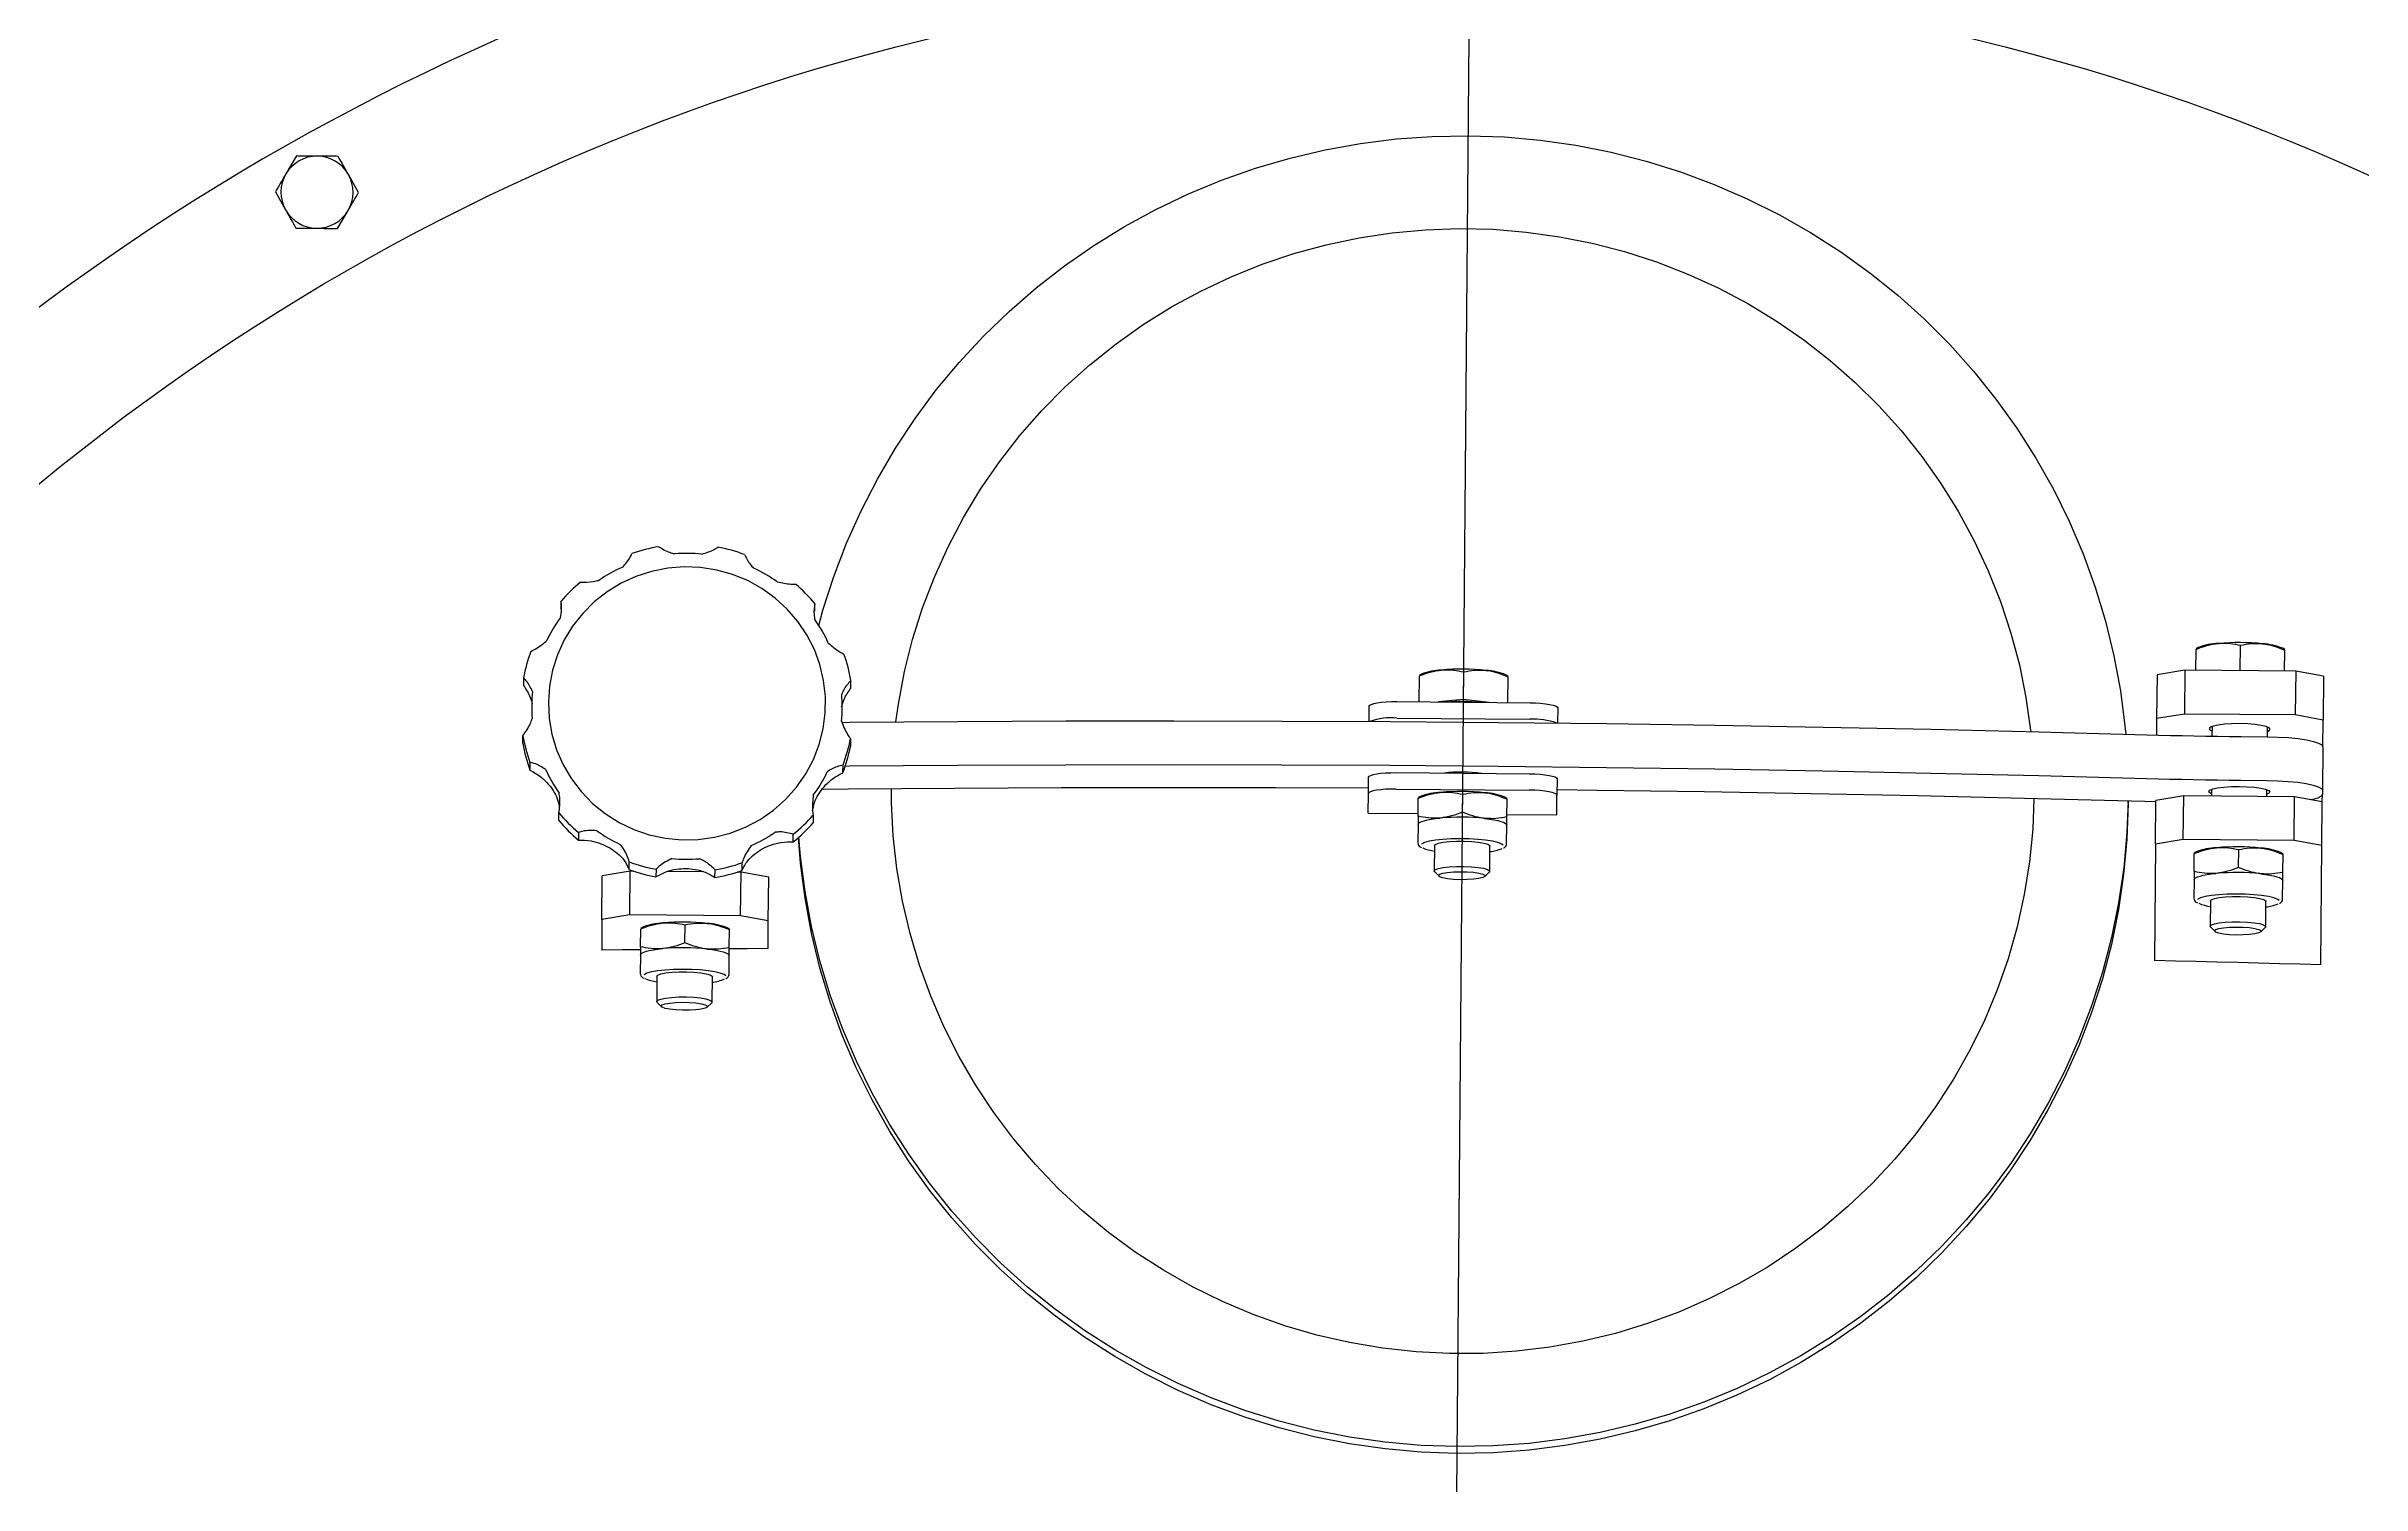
# Model space of a CAD drawing. Header units: inches. Extents: x -955375 to 106222, y -96450 to 64845.
# Drawn here: x 24384.8 to 24810.9, y 43522.4 to 43787.1 of the extents above; entities that cross this region are included whole.
import ezdxf

# ---------------------------------------------------------------- set-up
doc = ezdxf.new("R2010")
doc.units = ezdxf.units.IN
doc.header["$MEASUREMENT"] = 0
doc.linetypes.add('CONTINUA', pattern=[0])
doc.layers.add('ACHUTECH', color=24, linetype='Continuous', lineweight=18)
for name, color, linetype in [('DIBUJO', 2, 'Continuous'), ('GEOMETRIE', 7, 'Continuous'), ('MITTELKREUZE', 4, 'Continuous')]:
    doc.layers.add(name, color=color, linetype=linetype)
doc.styles.get("Standard").update_dxf_attribs({"font": 'isocp2.shx'})
doc.dimstyles.new('SUPERPEQUEÑA', dxfattribs={"dimtxt": 0.1, "dimasz": 0.05, "dimexe": 0.1, "dimexo": 0.15, "dimgap": 0.05, "dimtad": 1, "dimzin": 0, "dimdsep": 46, "dimtxsty": 'Standard', "dimblk1": 'CRUZZ', "dimblk2": 'CRUZZ', "dimsah": 1, "dimcen": 0.03, "dimse1": 1, "dimse2": 1, "dimclrd": 109, "dimclre": 4, "dimclrt": 173, "dimadec": 0, "dimazin": 0, "dimtfac": 1, "dimtix": 1, "dimtmove": 1, "dimatfit": 3, "dimldrblk": 'CRUZZ', "dimfxl": 1, "dimtolj": 1, "dimtzin": 0, "dimlwd": -1, "dimarcsym": 0})

# ---------------------------------------------------------------- blocks, each defined once
blk = doc.blocks.new('CRUZ')
at = {"layer": 'DIBUJO', "color": 7, "lineweight": -3}
for p, q in [((-0.22, 0), (0.22, 0)), ((0, 0.22), (0, -0.22))]:
    blk.add_line(p, q, dxfattribs=at)
at = {"layer": 'DIBUJO', "color": 7, "lineweight": -3, "const_width": 0.05}
blk.add_lwpolyline([(-0.03, 0, 1), (0.03, 0, 1)], format="xyb", close=True, dxfattribs=at)
blk = doc.blocks.new('CRUZZ')
at = {"layer": 'DIBUJO', "color": 3, "xscale": 10, "yscale": 10, "zscale": 10}
blk.add_blockref('CRUZ', (0, 0), dxfattribs=at)
blk = doc.blocks.new('*D185')
at = {"layer": 'ACHUTECH', "color": 7, "ltscale": 500, "transparency": 16777216}
blk.add_line((5118.65, 54499.15), (5118.65, 25409.93), dxfattribs=at)
at = {"layer": 'Defpoints', "color": 0, "linetype": 'CONTINUA', "ltscale": 500, "transparency": 16777216}
for p in [(26169.23, 54499.2), (5118.65, 25409.88), (6592.24, 25409.88)]:
    blk.add_point(p, dxfattribs=at)
at = {"layer": 'ACHUTECH', "color": 7, "linetype": 'CONTINUA', "ltscale": 500, "transparency": 16777216, "xscale": 0.05, "yscale": 0.05, "zscale": 0.05}
for p, rotation in [((5118.65, 54499.2), 90), ((5118.65, 25409.88), 270)]:
    blk.add_blockref('CRUZZ', p, dxfattribs=dict(at, rotation=rotation))
at = {"layer": 'ACHUTECH', "color": 7, "linetype": 'CONTINUA', "lineweight": 13, "ltscale": 500, "transparency": 16777216, "insert": (5118.56, 39954.54), "char_height": 0.15, "attachment_point": 5, "rotation": 90}
blk.add_mtext('\\A1;29089.32', dxfattribs=at)
blk = doc.blocks.new('SW_CENTERMARKSYMBOL_1')
at = {"layer": 'MITTELKREUZE', "color": 0, "linetype": 'Continuous'}
blk.add_line((0, -6), (0, -428), dxfattribs=at)

msp = doc.modelspace()

# ---------------------------------------------------------------- linework, layer by layer
at = {"layer": 'GEOMETRIE', "linetype": 'Continuous'}
for p, q in [((24430.814, 43766.869), (24428.871, 43763.568)), ((24442.249, 43760.136), (24440.362, 43763.469)), ((24426.927, 43760.267), (24428.814, 43756.934)), ((24438.361, 43753.534), (24440.305, 43756.835)), ((24479.456, 43684.914), (24479.444, 43683.496)), ((24526.21, 43683.094), (24526.222, 43684.512)), ((24780.375, 43672.203), (24780.408, 43676.078)), ((24780.801, 43676.407), (24780.409, 43676.199)), ((24788.54, 43672.133), (24788.581, 43676.826)), ((24796.74, 43676.059), (24796.352, 43676.273)), ((24796.706, 43672.063), (24796.739, 43675.937)), ((24472.583, 43670.85), (24472.571, 43669.432)), ((24532.841, 43668.914), (24532.853, 43670.332)), ((24637.421, 43666.424), (24637.462, 43671.185)), ((24637.855, 43671.515), (24637.463, 43671.307)), ((24645.59, 43666.822), (24645.634, 43671.934)), ((24653.793, 43671.166), (24653.405, 43671.381)), ((24653.752, 43666.284), (24653.792, 43671.045)), ((24773.223, 43671.378), (24773.154, 43663.337)), ((24778.334, 43672.22), (24773.223, 43671.378)), ((24778.334, 43672.22), (24778.265, 43664.179)), ((24798.747, 43672.045), (24778.334, 43672.22)), ((24798.747, 43672.045), (24798.678, 43664.004)), ((24803.843, 43671.115), (24798.747, 43672.045)), ((24803.843, 43671.115), (24803.774, 43663.074)), ((24628.203, 43662.813), (24628.227, 43665.617)), ((24633.338, 43666.459), (24657.834, 43666.249)), ((24645.59, 43666.822), (24640.918, 43666.394)), ((24650.254, 43666.314), (24645.59, 43666.822)), ((24662.93, 43665.319), (24662.906, 43662.515)), ((24633.312, 43663.444), (24657.808, 43663.233)), ((24773.154, 43663.337), (24773.128, 43660.312)), ((24778.265, 43664.179), (24773.154, 43663.337)), ((24798.678, 43664.004), (24778.265, 43664.179)), ((24783.349, 43661.883), (24783.333, 43660.102)), ((24793.54, 43659.998), (24793.555, 43661.795)), ((24803.774, 43663.074), (24798.678, 43664.004)), ((24803.731, 43658.138), (24803.774, 43663.074)), ((24472.479, 43658.738), (24472.491, 43660.156)), ((24532.761, 43659.638), (24532.749, 43658.22)), ((24788.742, 43660.039), (24793.54, 43659.998)), ((24803.731, 43658.138), (24803.662, 43650.096)), ((24473.772, 43655.284), (24473.76, 43653.866)), ((24531.384, 43653.37), (24531.397, 43654.788)), ((24628.089, 43649.534), (24628.115, 43652.55)), ((24633.226, 43653.392), (24657.722, 43653.182)), ((24628.058, 43645.99), (24628.089, 43649.534)), ((24633.2, 43650.377), (24657.696, 43650.166)), ((24637.24, 43645.382), (24637.268, 43648.67)), ((24637.661, 43648.999), (24637.269, 43648.791)), ((24645.412, 43646.13), (24645.441, 43649.418)), ((24653.6, 43648.651), (24653.212, 43648.865)), ((24653.571, 43645.241), (24653.599, 43648.529)), ((24662.761, 43645.691), (24662.792, 43649.236)), ((24662.818, 43652.251), (24662.792, 43649.236)), ((24772.955, 43640.218), (24773.024, 43648.259)), ((24778.135, 43649.102), (24773.024, 43648.259)), ((24778.066, 43641.06), (24778.135, 43649.102)), ((24798.548, 43648.926), (24778.135, 43649.102)), ((24783.249, 43650.323), (24783.238, 43649.058)), ((24788.673, 43651.998), (24793.471, 43651.956)), ((24793.445, 43648.97), (24793.456, 43650.236)), ((24798.479, 43640.885), (24798.548, 43648.926)), ((24803.644, 43647.996), (24798.548, 43648.926)), ((24803.644, 43647.996), (24803.656, 43649.387)), ((24803.662, 43650.096), (24803.656, 43649.387)), ((24479.109, 43644.558), (24479.122, 43645.976)), ((24525.888, 43645.574), (24525.875, 43644.156)), ((24628.058, 43645.928), (24628.058, 43645.99)), ((24628.058, 43645.928), (24637.244, 43645.849)), ((24653.575, 43645.708), (24662.761, 43645.629)), ((24662.761, 43645.629), (24662.761, 43645.691)), ((24767.915, 43647.689), (24767.919, 43648.132)), ((24803.575, 43639.955), (24803.644, 43647.996)), ((24482.705, 43642.386), (24482.693, 43640.968)), ((24522.231, 43640.629), (24522.243, 43642.046)), ((24637.227, 43643.845), (24637.198, 43640.468)), ((24640.255, 43639.939), (24640.216, 43635.305)), ((24650.422, 43635.217), (24650.462, 43639.851)), ((24653.528, 43640.327), (24653.557, 43643.704)), ((24772.955, 43640.218), (24772.771, 43618.815)), ((24778.066, 43641.06), (24772.955, 43640.218)), ((24798.479, 43640.885), (24778.066, 43641.06)), ((24803.575, 43639.955), (24798.479, 43640.885)), ((24803.386, 43618.01), (24803.575, 43639.955)), ((24492.05, 43635.541), (24492.063, 43636.959)), ((24496.988, 43635.614), (24496.975, 43634.196)), ((24507.834, 43634.102), (24507.846, 43635.52)), ((24512.794, 43636.78), (24512.782, 43635.363)), ((24780.057, 43635.197), (24780.085, 43638.485)), ((24780.478, 43638.814), (24780.086, 43638.606)), ((24788.229, 43635.945), (24788.258, 43639.233)), ((24796.417, 43638.466), (24796.029, 43638.68)), ((24796.388, 43635.056), (24796.416, 43638.344)), ((24487.027, 43626.369), (24487.096, 43634.41)), ((24492.207, 43635.252), (24487.096, 43634.41)), ((24492.138, 43627.211), (24492.207, 43635.252)), ((24492.897, 43635.246), (24492.207, 43635.252)), ((24505.767, 43635.136), (24499.004, 43635.194)), ((24512.62, 43635.077), (24511.93, 43635.083)), ((24512.551, 43627.036), (24512.62, 43635.077)), ((24517.716, 43634.147), (24512.62, 43635.077)), ((24517.647, 43626.105), (24517.716, 43634.147)), ((24640.294, 43635.148), (24641.121, 43634.332)), ((24649.5, 43634.26), (24650.341, 43635.061)), ((24780.044, 43633.66), (24780.015, 43630.283)), ((24796.345, 43630.142), (24796.374, 43633.52)), ((24492.138, 43627.211), (24487.027, 43626.369)), ((24512.551, 43627.036), (24492.138, 43627.211)), ((24517.647, 43626.105), (24512.551, 43627.036)), ((24783.072, 43629.754), (24783.033, 43625.12)), ((24793.239, 43625.032), (24793.279, 43629.666)), ((24487.027, 43626.369), (24486.978, 43620.73)), ((24494.129, 43621.347), (24494.157, 43624.635)), ((24494.55, 43624.965), (24494.158, 43624.757)), ((24502.301, 43622.096), (24502.329, 43625.384)), ((24510.489, 43624.616), (24510.1, 43624.831)), ((24510.459, 43621.207), (24510.488, 43624.495)), ((24517.603, 43621.009), (24517.647, 43626.105)), ((24783.111, 43624.963), (24783.938, 43624.147)), ((24792.317, 43624.075), (24793.158, 43624.877)), ((24494.116, 43619.811), (24494.086, 43616.433)), ((24510.417, 43616.293), (24510.446, 43619.67)), ((24497.144, 43615.904), (24497.104, 43611.271)), ((24507.311, 43611.183), (24507.351, 43615.817)), ((24497.183, 43611.114), (24498.01, 43610.298)), ((24506.389, 43610.226), (24507.23, 43611.027))]:
    msp.add_line(p, q, dxfattribs=at)
at = {"layer": 'GEOMETRIE', "linetype": 'Continuous', "flags": 128}
for points in [[(24526.931, 43680.477), (24527.707, 43683.266), (24529.707, 43689.494), (24532.048, 43695.606), (24534.72, 43701.585), (24537.718, 43707.412), (24541.032, 43713.071), (24544.651, 43718.544), (24548.567, 43723.817), (24552.767, 43728.873), (24557.238, 43733.697), (24561.968, 43738.276), (24566.943, 43742.596), (24572.149, 43746.644), (24577.569, 43750.409), (24583.188, 43753.879), (24588.991, 43757.045), (24594.958, 43759.896), (24601.074, 43762.425), (24607.32, 43764.624), (24613.677, 43766.487), (24620.128, 43768.009), (24626.653, 43769.184), (24633.234, 43770.009), (24639.85, 43770.482), (24646.482, 43770.602), (24653.112, 43770.368), (24659.719, 43769.781), (24666.284, 43768.843), (24672.788, 43767.556), (24679.211, 43765.924), (24685.536, 43763.952), (24691.743, 43761.646), (24697.815, 43759.012), (24703.732, 43756.058), (24709.479, 43752.794), (24715.038, 43749.227), (24720.393, 43745.37), (24725.528, 43741.233), (24730.428, 43736.828), (24735.079, 43732.168), (24739.467, 43727.268), (24743.579, 43722.14), (24747.403, 43716.801), (24750.928, 43711.266), (24754.144, 43705.552), (24757.041, 43699.674), (24759.611, 43693.65), (24761.846, 43687.499), (24763.739, 43681.237), (24765.285, 43674.884), (24766.48, 43668.458), (24767.32, 43661.977), (24767.464, 43660.47)], [(24541.109, 43662.728), (24541.577, 43666.021), (24542.71, 43671.996), (24544.198, 43677.895), (24546.034, 43683.699), (24548.213, 43689.386), (24550.727, 43694.937), (24553.568, 43700.333), (24556.726, 43705.555), (24560.189, 43710.586), (24563.946, 43715.409), (24567.984, 43720.005), (24572.289, 43724.36), (24576.847, 43728.459), (24581.641, 43732.287), (24586.654, 43735.832), (24591.871, 43739.081), (24597.272, 43742.022), (24602.839, 43744.646), (24608.553, 43746.944), (24614.394, 43748.908), (24620.343, 43750.53), (24626.377, 43751.806), (24632.478, 43752.731), (24638.623, 43753.302), (24644.792, 43753.517), (24650.963, 43753.374), (24657.115, 43752.876), (24663.227, 43752.022), (24669.277, 43750.817), (24675.246, 43749.264), (24681.111, 43747.369), (24686.854, 43745.139), (24692.454, 43742.58), (24697.891, 43739.702), (24703.149, 43736.515), (24708.207, 43733.029), (24713.048, 43729.258), (24717.657, 43725.212), (24722.017, 43720.908), (24726.113, 43716.359), (24729.931, 43711.582), (24733.457, 43706.591), (24736.68, 43701.406), (24739.589, 43696.044), (24742.173, 43690.523), (24744.424, 43684.862), (24746.333, 43679.08), (24747.895, 43673.199), (24749.104, 43667.237), (24749.955, 43661.216), (24749.986, 43660.932)], [(24477.163, 43666.35), (24477.316, 43663.376), (24477.826, 43660.441), (24478.684, 43657.586), (24479.88, 43654.851), (24481.395, 43652.274), (24483.209, 43649.892), (24485.297, 43647.737), (24487.628, 43645.841), (24490.171, 43644.23), (24492.89, 43642.926), (24495.745, 43641.948), (24498.699, 43641.309), (24501.708, 43641.019), (24504.73, 43641.081), (24507.724, 43641.495), (24510.647, 43642.255), (24513.459, 43643.349), (24516.118, 43644.764), (24518.59, 43646.479), (24520.838, 43648.469), (24522.831, 43650.708), (24524.541, 43653.163), (24525.944, 43655.799), (24527.021, 43658.581), (24527.756, 43661.469), (24528.139, 43664.423), (24528.164, 43667.4), (24527.832, 43670.36), (24527.147, 43673.26), (24526.118, 43676.06), (24524.761, 43678.72), (24523.093, 43681.204), (24521.139, 43683.477), (24518.925, 43685.505), (24516.484, 43687.262), (24513.849, 43688.723), (24511.057, 43689.866), (24508.147, 43690.675), (24505.161, 43691.141), (24502.139, 43691.255), (24499.126, 43691.016), (24496.162, 43690.429), (24493.29, 43689.5), (24490.549, 43688.243), (24487.979, 43686.675), (24485.616, 43684.819), (24483.491, 43682.701), (24481.637, 43680.351), (24480.077, 43677.8), (24478.835, 43675.086), (24477.927, 43672.246), (24477.367, 43669.32), (24477.163, 43666.35)], [(24628.227, 43665.617), (24628.327, 43665.789), (24628.619, 43665.953), (24629.091, 43666.102), (24629.727, 43666.231), (24630.502, 43666.334), (24631.385, 43666.409), (24632.342, 43666.451), (24633.338, 43666.459)], [(24657.834, 43666.249), (24658.83, 43666.223), (24659.787, 43666.164), (24660.668, 43666.075), (24661.441, 43665.958), (24662.074, 43665.818), (24662.544, 43665.661), (24662.833, 43665.492), (24662.93, 43665.319)], [(24531.221, 43662.642), (24532.664, 43662.656), (24552.509, 43662.807), (24572.384, 43662.896), (24592.282, 43662.923), (24612.196, 43662.887), (24632.121, 43662.789), (24652.05, 43662.629), (24671.976, 43662.406), (24691.893, 43662.121), (24711.794, 43661.774), (24731.674, 43661.365), (24751.525, 43660.894), (24771.341, 43660.361)], [(24793.548, 43660.983), (24793.869, 43661.134), (24794.062, 43661.385), (24793.873, 43661.639), (24793.314, 43661.878), (24792.424, 43662.088), (24791.263, 43662.253), (24789.909, 43662.362), (24788.457, 43662.408), (24787.004, 43662.387), (24785.649, 43662.301), (24784.485, 43662.156), (24783.591, 43661.962), (24783.028, 43661.732), (24782.835, 43661.481), (24783.024, 43661.227), (24783.342, 43661.071)], [(24771.341, 43660.361), (24773.508, 43660.302), (24775.678, 43660.248), (24777.852, 43660.2), (24780.027, 43660.157), (24782.204, 43660.119), (24784.383, 43660.087), (24786.562, 43660.06), (24788.742, 43660.039)], [(24793.54, 43659.998), (24795.531, 43659.947), (24797.445, 43659.829), (24799.208, 43659.65), (24800.753, 43659.417), (24802.02, 43659.137), (24802.96, 43658.823), (24803.538, 43658.485), (24803.731, 43658.138)], [(24531.818, 43654.607), (24532.595, 43654.614), (24552.44, 43654.766), (24572.315, 43654.855), (24592.213, 43654.882), (24612.127, 43654.846), (24632.052, 43654.748), (24651.981, 43654.587), (24671.907, 43654.365), (24691.824, 43654.08), (24711.725, 43653.732), (24731.605, 43653.323), (24751.455, 43652.852), (24771.271, 43652.32)], [(24628.115, 43652.55), (24628.214, 43652.722), (24628.506, 43652.886), (24628.979, 43653.035), (24629.615, 43653.164), (24630.389, 43653.267), (24631.272, 43653.341), (24632.23, 43653.384), (24633.226, 43653.392)], [(24657.722, 43653.182), (24658.717, 43653.156), (24659.674, 43653.097), (24660.556, 43653.008), (24661.328, 43652.891), (24661.962, 43652.751), (24662.432, 43652.594), (24662.721, 43652.425), (24662.818, 43652.251)], [(24628.097, 43650.518), (24611.009, 43650.594), (24591.309, 43650.623), (24571.627, 43650.59), (24551.968, 43650.494), (24532.34, 43650.336), (24527.52, 43650.287)], [(24750.569, 43648.6), (24750.341, 43643.004), (24749.746, 43636.954), (24748.792, 43630.948), (24747.481, 43625.008), (24745.818, 43619.155), (24743.81, 43613.407), (24741.462, 43607.786), (24738.783, 43602.31), (24735.783, 43596.998), (24732.471, 43591.869), (24728.859, 43586.94), (24724.96, 43582.229), (24720.787, 43577.751), (24716.353, 43573.522), (24711.676, 43569.557), (24706.77, 43565.869), (24701.653, 43562.471), (24696.341, 43559.375), (24690.855, 43556.591), (24685.212, 43554.129), (24679.432, 43551.997), (24673.534, 43550.203), (24667.54, 43548.753), (24661.47, 43547.652), (24655.345, 43546.904), (24649.185, 43546.511), (24643.012, 43546.475), (24636.848, 43546.795), (24630.714, 43547.472), (24624.63, 43548.502), (24618.618, 43549.881), (24612.698, 43551.606), (24606.892, 43553.669), (24601.218, 43556.065), (24595.697, 43558.785), (24590.347, 43561.819), (24585.187, 43565.156), (24580.235, 43568.787), (24575.508, 43572.697), (24571.022, 43576.873), (24566.792, 43581.302), (24562.833, 43585.967), (24559.16, 43590.853), (24555.783, 43595.943), (24552.716, 43601.219), (24549.969, 43606.663), (24547.55, 43612.257), (24545.469, 43617.98), (24543.733, 43623.814), (24542.347, 43629.738), (24541.317, 43635.732), (24540.646, 43641.775), (24540.335, 43647.846), (24540.313, 43650.408)], [(24633.2, 43650.377), (24632.204, 43650.368), (24631.246, 43650.326), (24630.363, 43650.252), (24629.589, 43650.148), (24628.953, 43650.019), (24628.48, 43649.87), (24628.188, 43649.706), (24628.089, 43649.534)], [(24662.792, 43649.236), (24662.695, 43649.41), (24662.406, 43649.578), (24661.936, 43649.736), (24661.302, 43649.875), (24660.53, 43649.992), (24659.648, 43650.082), (24658.691, 43650.14), (24657.696, 43650.166)], [(24768.451, 43648.117), (24748.847, 43648.644), (24729.208, 43649.109), (24709.541, 43649.512), (24689.852, 43649.853), (24670.148, 43650.132), (24662.8, 43650.219)], [(24771.271, 43652.32), (24773.439, 43652.261), (24775.609, 43652.207), (24777.782, 43652.159), (24779.958, 43652.116), (24782.135, 43652.078), (24784.314, 43652.046), (24786.493, 43652.019), (24788.673, 43651.998)], [(24782.735, 43649.922), (24782.929, 43650.172), (24783.492, 43650.403), (24784.386, 43650.597), (24785.549, 43650.742), (24786.904, 43650.828), (24788.357, 43650.848), (24789.81, 43650.803), (24791.163, 43650.694), (24792.324, 43650.529), (24793.215, 43650.319), (24793.774, 43650.079), (24793.963, 43649.825), (24793.769, 43649.575), (24793.449, 43649.423)], [(24783.242, 43649.511), (24782.925, 43649.668), (24782.735, 43649.922)], [(24793.471, 43651.956), (24795.462, 43651.905), (24797.376, 43651.788), (24799.139, 43651.609), (24800.684, 43651.375), (24801.951, 43651.096), (24802.891, 43650.781), (24803.469, 43650.444), (24803.662, 43650.096)], [(24803.656, 43649.387), (24803.457, 43649.043), (24802.873, 43648.716), (24801.928, 43648.417), (24801.671, 43648.356)], [(24767.915, 43647.689), (24767.68, 43641.16), (24767.085, 43634.654), (24766.134, 43628.189), (24764.829, 43621.784), (24763.174, 43615.458), (24761.173, 43609.23), (24758.833, 43603.118), (24756.16, 43597.139), (24753.162, 43591.312), (24749.849, 43585.654), (24746.229, 43580.18), (24742.313, 43574.908), (24738.114, 43569.852), (24733.642, 43565.027), (24728.912, 43560.448), (24723.937, 43556.128), (24718.731, 43552.08), (24713.311, 43548.315), (24707.692, 43544.845), (24701.89, 43541.68), (24695.922, 43538.828), (24689.806, 43536.299), (24683.56, 43534.1), (24677.203, 43532.237), (24670.752, 43530.716), (24664.227, 43529.541), (24657.647, 43528.715), (24651.03, 43528.242), (24644.398, 43528.122), (24637.769, 43528.356), (24631.162, 43528.943), (24624.596, 43529.881), (24618.093, 43531.168), (24611.669, 43532.8), (24605.344, 43534.772), (24599.137, 43537.078), (24593.066, 43539.712), (24587.148, 43542.666), (24581.401, 43545.931), (24575.842, 43549.497), (24570.487, 43553.354), (24565.352, 43557.492), (24560.452, 43561.896), (24555.801, 43566.556), (24551.413, 43571.457), (24547.301, 43576.584), (24543.477, 43581.923), (24539.952, 43587.458), (24536.736, 43593.173), (24533.839, 43599.05), (24531.269, 43605.074), (24529.035, 43611.225), (24527.141, 43617.487), (24525.595, 43623.84), (24524.4, 43630.267), (24523.56, 43636.747), (24523.177, 43641.435)], [(24767.917, 43648.133), (24767.69, 43642.401), (24767.096, 43635.895), (24766.145, 43629.429), (24764.84, 43623.025), (24763.184, 43616.699), (24761.184, 43610.471), (24758.843, 43604.358), (24756.17, 43598.38), (24753.173, 43592.553), (24749.859, 43586.894), (24746.239, 43581.421), (24742.324, 43576.148), (24738.124, 43571.092), (24733.653, 43566.268), (24728.923, 43561.689), (24723.947, 43557.369), (24718.742, 43553.321), (24713.322, 43549.556), (24707.702, 43546.086), (24701.9, 43542.92), (24695.933, 43540.069), (24689.817, 43537.54), (24683.571, 43535.341), (24677.213, 43533.478), (24670.763, 43531.956), (24664.237, 43530.781), (24657.657, 43529.956), (24651.041, 43529.483), (24644.409, 43529.363), (24637.779, 43529.597), (24631.172, 43530.184), (24624.607, 43531.122), (24618.103, 43532.409), (24611.679, 43534.041), (24605.355, 43536.013), (24599.148, 43538.319), (24593.076, 43540.953), (24587.158, 43543.907), (24581.412, 43547.171), (24575.853, 43550.738), (24570.498, 43554.595), (24565.363, 43558.732), (24560.463, 43563.137), (24555.812, 43567.797), (24551.424, 43572.697), (24547.312, 43577.825), (24543.488, 43583.164), (24539.963, 43588.699), (24536.747, 43594.413), (24533.85, 43600.291), (24531.28, 43606.314), (24529.045, 43612.466), (24527.152, 43618.728), (24525.605, 43625.081), (24524.411, 43631.507), (24523.571, 43637.988), (24523.265, 43641.513)], [(24637.227, 43643.845), (24637.298, 43644.029), (24637.508, 43644.209), (24637.853, 43644.382), (24638.327, 43644.544), (24638.921, 43644.694), (24639.627, 43644.827), (24640.431, 43644.942), (24641.32, 43645.038)], [(24649.485, 43644.968), (24650.373, 43644.857), (24651.174, 43644.728), (24651.878, 43644.582), (24652.47, 43644.423), (24652.941, 43644.252), (24653.282, 43644.074), (24653.489, 43643.89), (24653.557, 43643.704)], [(24773.022, 43647.998), (24770.965, 43648.049), (24768.451, 43648.117)], [(24652.912, 43640.048), (24652.617, 43640.257), (24651.924, 43640.524), (24650.924, 43640.761), (24649.664, 43640.958), (24648.203, 43641.105), (24646.608, 43641.196), (24644.956, 43641.226), (24643.322, 43641.193), (24641.783, 43641.1), (24640.412, 43640.95), (24639.272, 43640.752), (24638.416, 43640.513), (24637.885, 43640.245), (24637.884, 43640.244)], [(24640.255, 43639.939), (24640.447, 43640.176), (24641.002, 43640.393), (24641.881, 43640.572), (24643.018, 43640.702), (24644.328, 43640.771), (24645.715, 43640.776), (24647.075, 43640.715), (24648.308, 43640.593), (24649.322, 43640.42), (24650.043, 43640.208), (24650.416, 43639.972), (24650.462, 43639.851)], [(24640.294, 43635.148), (24640.216, 43635.305), (24640.407, 43635.542), (24640.962, 43635.759), (24641.841, 43635.939), (24642.978, 43636.068), (24644.288, 43636.138), (24645.675, 43636.142), (24647.035, 43636.081), (24648.268, 43635.96), (24649.282, 43635.786), (24650.003, 43635.574), (24650.376, 43635.338), (24650.374, 43635.097), (24650.341, 43635.061)], [(24641.056, 43634.463), (24641.246, 43634.679), (24641.799, 43634.873), (24642.663, 43635.027), (24643.763, 43635.128), (24645, 43635.166), (24646.265, 43635.139), (24647.445, 43635.048), (24648.436, 43634.903), (24649.149, 43634.714), (24649.521, 43634.501), (24649.519, 43634.28), (24649.144, 43634.073), (24648.427, 43633.897), (24647.434, 43633.768), (24646.253, 43633.698), (24644.987, 43633.692), (24643.751, 43633.752), (24642.653, 43633.872), (24641.792, 43634.041), (24641.243, 43634.244), (24641.056, 43634.463)], [(24780.044, 43633.66), (24780.115, 43633.844), (24780.325, 43634.025), (24780.67, 43634.197), (24781.144, 43634.36), (24781.739, 43634.509), (24782.444, 43634.642), (24783.248, 43634.757), (24784.137, 43634.853)], [(24792.302, 43634.783), (24793.19, 43634.672), (24793.992, 43634.543), (24794.695, 43634.397), (24795.287, 43634.238), (24795.758, 43634.068), (24796.099, 43633.889), (24796.306, 43633.705), (24796.374, 43633.52)], [(24795.729, 43629.863), (24795.434, 43630.072), (24794.741, 43630.339), (24793.741, 43630.576), (24792.481, 43630.773), (24791.02, 43630.92), (24789.425, 43631.011), (24787.773, 43631.041), (24786.139, 43631.008), (24784.6, 43630.915), (24783.229, 43630.766), (24782.089, 43630.567), (24781.233, 43630.328), (24780.702, 43630.06), (24780.701, 43630.059)], [(24783.072, 43629.754), (24783.264, 43629.991), (24783.819, 43630.208), (24784.698, 43630.387), (24785.835, 43630.517), (24787.145, 43630.586), (24788.532, 43630.591), (24789.892, 43630.53), (24791.125, 43630.409), (24792.139, 43630.235), (24792.86, 43630.023), (24793.233, 43629.787), (24793.279, 43629.666)], [(24783.111, 43624.963), (24783.033, 43625.12), (24783.224, 43625.357), (24783.779, 43625.574), (24784.658, 43625.754), (24785.795, 43625.883), (24787.105, 43625.953), (24788.492, 43625.957), (24789.852, 43625.896), (24791.085, 43625.775), (24792.099, 43625.601), (24792.82, 43625.389), (24793.193, 43625.153), (24793.191, 43624.912), (24793.158, 43624.877)], [(24783.873, 43624.278), (24784.064, 43624.495), (24784.616, 43624.688), (24785.48, 43624.842), (24786.58, 43624.943), (24787.817, 43624.981), (24789.082, 43624.954), (24790.262, 43624.864), (24791.253, 43624.718), (24791.966, 43624.529), (24792.338, 43624.316), (24792.336, 43624.095), (24791.961, 43623.888), (24791.244, 43623.712), (24790.251, 43623.583), (24789.07, 43623.513), (24787.804, 43623.507), (24786.568, 43623.567), (24785.47, 43623.687), (24784.609, 43623.856), (24784.06, 43624.059), (24783.873, 43624.278)], [(24494.118, 43620.805), (24490.803, 43620.771), (24486.978, 43620.73)], [(24494.116, 43619.811), (24494.187, 43619.995), (24494.397, 43620.175), (24494.742, 43620.348), (24495.216, 43620.51), (24495.81, 43620.659), (24496.516, 43620.793), (24497.32, 43620.908), (24498.209, 43621.003)], [(24506.374, 43620.933), (24507.261, 43620.823), (24508.063, 43620.693), (24508.766, 43620.548), (24509.358, 43620.389), (24509.829, 43620.218), (24510.171, 43620.04), (24510.378, 43619.856), (24510.446, 43619.67)], [(24517.603, 43621.009), (24513.771, 43620.98), (24510.451, 43620.954)], [(24803.386, 43618.01), (24799.563, 43618.117), (24795.739, 43618.222), (24791.914, 43618.326), (24788.087, 43618.427), (24784.26, 43618.527), (24780.431, 43618.625), (24776.602, 43618.721), (24772.771, 43618.815)], [(24509.801, 43616.013), (24509.506, 43616.223), (24508.813, 43616.489), (24507.813, 43616.727), (24506.553, 43616.924), (24505.092, 43617.071), (24503.497, 43617.162), (24501.845, 43617.191), (24500.211, 43617.159), (24498.672, 43617.066), (24497.3, 43616.916), (24496.16, 43616.717), (24495.305, 43616.478), (24494.774, 43616.21), (24494.773, 43616.21)], [(24497.144, 43615.904), (24497.335, 43616.142), (24497.891, 43616.358), (24498.77, 43616.538), (24499.906, 43616.667), (24501.217, 43616.737), (24502.603, 43616.742), (24503.964, 43616.681), (24505.197, 43616.559), (24506.211, 43616.386), (24506.931, 43616.173), (24507.304, 43615.938), (24507.351, 43615.817)], [(24497.183, 43611.114), (24497.104, 43611.271), (24497.296, 43611.508), (24497.851, 43611.725), (24498.73, 43611.904), (24499.867, 43612.034), (24501.177, 43612.103), (24502.564, 43612.108), (24503.924, 43612.047), (24505.157, 43611.925), (24506.171, 43611.752), (24506.892, 43611.539), (24507.265, 43611.304), (24507.262, 43611.063), (24507.23, 43611.027)], [(24497.944, 43610.429), (24498.135, 43610.645), (24498.687, 43610.839), (24499.552, 43610.993), (24500.651, 43611.094), (24501.889, 43611.132), (24503.154, 43611.105), (24504.334, 43611.014), (24505.325, 43610.868), (24506.038, 43610.68), (24506.41, 43610.466), (24506.408, 43610.246), (24506.032, 43610.039), (24505.316, 43609.863), (24504.323, 43609.734), (24503.141, 43609.664), (24501.876, 43609.658), (24500.64, 43609.718), (24499.542, 43609.837), (24498.68, 43610.006), (24498.132, 43610.209), (24497.944, 43610.429)]]:
    msp.add_lwpolyline(points, dxfattribs=at)
at = {"layer": 'GEOMETRIE', "linetype": 'Continuous'}
msp.add_circle((24643.224, 43391.551), 408.284, dxfattribs=at)
for centre, radius, start, end in [((24643.224, 43391.551), 433.801, 339.7576, 88.96826), ((24643.224, 43391.551), 433.801, 106.63113, 268.96826), ((24434.588, 43760.202), 6.635, 149.50752, 209.50752), ((24434.588, 43760.202), 6.635, 89.50752, 149.50752), ((24434.588, 43760.202), 6.635, 29.50752, 89.50752), ((24434.588, 43760.202), 6.635, 329.50752, 29.50752), ((24434.588, 43760.202), 6.635, 209.50752, 269.50752), ((24434.588, 43760.202), 6.635, 269.50752, 329.50752), ((24502.563, 43665.033), 28.692, 114.1073, 124.15105), ((24502.649, 43664.401), 30.998, 99.56592, 109.01346), ((24502.668, 43664.726), 29.019, 84.52344, 94.49161), ((24502.68, 43664.401), 30.998, 70.00158, 79.44913), ((24502.777, 43665.031), 28.692, 54.864, 64.90775), ((24502.344, 43664.917), 30.393, 129.28269, 138.85526), ((24502.994, 43664.911), 30.393, 40.15978, 49.73236), ((24502.116, 43665.495), 28.043, 144.02708, 154.22546), ((24503.232, 43665.485), 28.043, 24.78959, 34.98797), ((24501.842, 43665.235), 29.792, 159.43631, 169.13726), ((24503.502, 43665.221), 29.792, 9.87779, 19.57874), ((24784.903, 43665.874), 11.303, 92.03753, 111.27497), ((24788.212, 43633.876), 43.453, 84.11613, 94.89892), ((24792.07, 43665.813), 11.303, 67.74007, 86.97751), ((24641.956, 43660.982), 11.303, 92.03753, 111.27497), ((24645.265, 43628.983), 43.453, 84.11613, 94.89892), ((24649.123, 43660.92), 11.303, 67.74007, 86.97751), ((24501.815, 43665.606), 27.72, 174.36878, 184.64627), ((24503.535, 43665.591), 27.72, 354.36878, 4.64627), ((24645.238, 43625.879), 40.604, 84.95136, 94.06369), ((24632.191, 43652.449), 11.052, 84.17768, 110.32814), ((24658.446, 43650.185), 13.064, 70.72806, 92.79622), ((24501.83, 43663.849), 29.792, 189.87779, 199.57874), ((24501.842, 43665.267), 29.792, 189.87779, 199.57874), ((24503.49, 43663.835), 29.792, 339.43631, 349.13726), ((24503.502, 43665.253), 29.792, 339.43631, 349.13726), ((24502.118, 43665.712), 28.043, 204.78959, 214.98797), ((24503.234, 43665.702), 28.043, 324.02708, 334.22546), ((24645.238, 43625.905), 27.601, 82.29931, 96.71573), ((24641.762, 43638.466), 11.303, 92.03753, 111.27497), ((24645.071, 43606.467), 43.453, 84.11613, 94.89892), ((24648.93, 43638.404), 11.303, 67.74007, 86.97751), ((24502.337, 43664.159), 30.393, 220.15978, 229.73236), ((24502.35, 43665.577), 30.393, 220.15978, 229.73236), ((24502.988, 43664.154), 30.393, 309.28269, 318.85526), ((24503, 43665.572), 30.393, 309.28269, 318.85526), ((24645.031, 43601.743), 43.453, 84.11613, 94.89892), ((24502.573, 43666.166), 28.692, 234.864, 244.90775), ((24502.787, 43666.164), 28.692, 294.1073, 304.15105), ((24787.888, 43596.282), 43.453, 84.11613, 94.89892), ((24502.651, 43664.669), 30.998, 250.00158, 259.44913), ((24502.664, 43666.087), 30.998, 250.00158, 259.44913), ((24502.683, 43666.472), 29.019, 264.52344, 274.49161), ((24502.695, 43666.087), 30.998, 279.56592, 289.01346), ((24641.094, 43646.294), 7.395, 246.17381, 263.41924), ((24649.801, 43645.86), 7.03, 275.32394, 294.23032), ((24784.579, 43628.281), 11.303, 92.03753, 111.27497), ((24791.747, 43628.22), 11.303, 67.74007, 86.97751), ((24502.683, 43664.669), 30.998, 279.56592, 289.01346), ((24787.848, 43591.558), 43.453, 84.11613, 94.89892), ((24783.911, 43636.109), 7.395, 246.17381, 263.41924), ((24792.618, 43635.675), 7.03, 275.32394, 294.23032), ((24498.651, 43614.432), 11.303, 92.03753, 111.27497), ((24501.96, 43582.433), 43.453, 84.11613, 94.89892), ((24505.819, 43614.37), 11.303, 67.74007, 86.97751), ((24501.92, 43577.709), 43.453, 84.11613, 94.89892), ((24497.983, 43622.259), 7.395, 246.17381, 263.41924), ((24506.69, 43621.826), 7.03, 275.32394, 294.23032)]:
    msp.add_arc(centre, radius, start, end, dxfattribs=at)
for points, knots in [([(24428.871, 43763.568), (24428.825, 43763.49), (24428.168, 43762.375), (24427.525, 43761.283), (24426.927, 43760.267)], [0, 0, 0, 0, 0.07021477, 1, 1, 1, 1]), ([(24434.645, 43766.836), (24433.682, 43766.844), (24432.385, 43766.855), (24431.136, 43766.866), (24430.814, 43766.869)], [0, 0, 0, 0, 0.7424487, 1, 1, 1, 1]), ([(24438.475, 43766.803), (24437.552, 43766.811), (24436.29, 43766.822), (24434.993, 43766.833), (24434.645, 43766.836)], [0, 0, 0, 0, 0.7313664, 1, 1, 1, 1]), ([(24440.362, 43763.469), (24440.317, 43763.548), (24439.68, 43764.674), (24439.056, 43765.777), (24438.475, 43766.803)], [0, 0, 0, 0, 0.0702148, 1, 1, 1, 1]), ([(24440.305, 43756.835), (24440.351, 43756.913), (24441.007, 43758.028), (24441.65, 43759.12), (24442.249, 43760.136)], [0, 0, 0, 0, 0.07021477, 1, 1, 1, 1]), ([(24428.814, 43756.934), (24428.858, 43756.855), (24429.496, 43755.729), (24430.12, 43754.626), (24430.7, 43753.6)], [0, 0, 0, 0, 0.0702148, 1, 1, 1, 1]), ([(24430.7, 43753.6), (24431.022, 43753.597), (24432.271, 43753.587), (24433.568, 43753.576), (24434.531, 43753.567)], [0, 0, 0, 0, 0.2575513, 1, 1, 1, 1]), ([(24434.531, 43753.567), (24434.879, 43753.564), (24436.176, 43753.553), (24437.438, 43753.542), (24438.361, 43753.534)], [0, 0, 0, 0, 0.2686336, 1, 1, 1, 1]), ([(24490.844, 43691.222), (24491.373, 43691.829), (24492.097, 43692.66), (24492.454, 43693.485), (24492.55, 43693.708)], [0, 0, 0, 0, 0.7303251, 1, 1, 1, 1]), ([(24497.498, 43694.968), (24498.112, 43694.588), (24498.952, 43694.069), (24500.089, 43693.743), (24500.395, 43693.655)], [0, 0, 0, 0, 0.7311534, 1, 1, 1, 1]), ([(24505.437, 43693.612), (24506.241, 43693.866), (24507.342, 43694.215), (24508.141, 43694.734), (24508.356, 43694.875)], [0, 0, 0, 0, 0.7303251, 1, 1, 1, 1]), ([(24513.282, 43693.53), (24513.569, 43692.913), (24513.963, 43692.069), (24514.737, 43691.239), (24514.945, 43691.015)], [0, 0, 0, 0, 0.7311534, 1, 1, 1, 1]), ([(24483.101, 43688.442), (24483.876, 43688.428), (24484.937, 43688.41), (24486.134, 43688.7), (24486.456, 43688.777)], [0, 0, 0, 0, 0.7311534, 1, 1, 1, 1]), ([(24519.29, 43688.495), (24520.153, 43688.309), (24521.335, 43688.055), (24522.362, 43688.092), (24522.639, 43688.102)], [0, 0, 0, 0, 0.7303251, 1, 1, 1, 1]), ([(24479.421, 43681.967), (24479.533, 43682.743), (24479.687, 43683.806), (24479.505, 43684.679), (24479.456, 43684.914)], [0, 0, 0, 0, 0.7303251, 1, 1, 1, 1]), ([(24526.222, 43684.512), (24526.107, 43683.85), (24525.95, 43682.944), (24526.153, 43681.857), (24526.207, 43681.565)], [0, 0, 0, 0, 0.73115344, 1, 1, 1, 1]), ([(24473.947, 43675.7), (24474.677, 43676.083), (24475.676, 43676.608), (24476.611, 43677.46), (24476.863, 43677.689)], [0, 0, 0, 0, 0.7311534, 1, 1, 1, 1]), ([(24528.691, 43677.243), (24529.382, 43676.647), (24530.328, 43675.83), (24531.308, 43675.338), (24531.572, 43675.205)], [0, 0, 0, 0, 0.7303251, 1, 1, 1, 1]), ([(24780.408, 43676.078), (24781.074, 43676.339), (24782.417, 43676.867), (24783.802, 43677.069), (24784.501, 43677.17)], [0, 0, 0, 0, 0.495458, 1, 1, 1, 1]), ([(24784.501, 43677.17), (24784.598, 43677.178), (24785.331, 43677.239), (24786.713, 43677.209), (24787.954, 43676.955), (24788.581, 43676.826)], [0, 0, 0, 0, 0.0700858, 0.5307822, 1, 1, 1, 1]), ([(24788.581, 43676.826), (24789.245, 43676.955), (24790.586, 43677.214), (24791.968, 43677.138), (24792.666, 43677.1)], [0, 0, 0, 0, 0.495458, 1, 1, 1, 1]), ([(24792.666, 43677.1), (24792.763, 43677.089), (24793.495, 43677.002), (24794.874, 43676.695), (24796.114, 43676.192), (24796.739, 43675.937)], [0, 0, 0, 0, 0.0700858, 0.5307822, 1, 1, 1, 1]), ([(24474.229, 43668.326), (24473.894, 43669.044), (24473.436, 43670.027), (24472.764, 43670.675), (24472.583, 43670.85)], [0, 0, 0, 0, 0.7303251, 1, 1, 1, 1]), ([(24532.853, 43670.332), (24532.366, 43669.829), (24531.7, 43669.142), (24531.277, 43668.113), (24531.164, 43667.837)], [0, 0, 0, 0, 0.7311534, 1, 1, 1, 1]), ([(24637.462, 43671.185), (24638.127, 43671.447), (24639.47, 43671.975), (24640.855, 43672.176), (24641.554, 43672.278)], [0, 0, 0, 0, 0.495458, 1, 1, 1, 1]), ([(24641.554, 43672.278), (24641.651, 43672.286), (24642.384, 43672.346), (24643.766, 43672.316), (24645.008, 43672.062), (24645.634, 43671.934)], [0, 0, 0, 0, 0.0700858, 0.5307822, 1, 1, 1, 1]), ([(24645.634, 43671.934), (24646.298, 43672.062), (24647.639, 43672.322), (24649.022, 43672.246), (24649.719, 43672.208)], [0, 0, 0, 0, 0.495458, 1, 1, 1, 1]), ([(24649.719, 43672.208), (24649.816, 43672.196), (24650.548, 43672.11), (24651.928, 43671.803), (24653.167, 43671.299), (24653.792, 43671.045)], [0, 0, 0, 0, 0.0700858, 0.5307822, 1, 1, 1, 1]), ([(24472.571, 43669.432), (24473.049, 43668.744), (24473.743, 43667.743), (24474.098, 43666.434), (24474.209, 43666.026)], [0, 0, 0, 0, 0.6880865, 1, 1, 1, 1]), ([(24531.144, 43665.536), (24531.285, 43666.003), (24531.676, 43667.3), (24532.386, 43668.284), (24532.841, 43668.914)], [0, 0, 0, 0, 0.36005267, 1, 1, 1, 1]), ([(24472.491, 43660.156), (24472.98, 43660.861), (24473.648, 43661.825), (24474.072, 43663.035), (24474.186, 43663.361)], [0, 0, 0, 0, 0.7311534, 1, 1, 1, 1]), ([(24531.121, 43662.871), (24531.455, 43662.004), (24531.912, 43660.817), (24532.581, 43659.889), (24532.761, 43659.638)], [0, 0, 0, 0, 0.7303251, 1, 1, 1, 1]), ([(24473.76, 43653.866), (24474.463, 43653.474), (24475.677, 43652.797), (24477.232, 43651.278), (24478.301, 43649.75), (24478.993, 43648.249), (24479.12, 43647.359), (24479.179, 43646.939)], [0, 0, 0, 0, 0.2853259, 0.4930587, 0.6682637, 0.8436401, 1, 1, 1, 1]), ([(24476.659, 43653.954), (24475.967, 43654.401), (24475.019, 43655.014), (24474.037, 43655.226), (24473.772, 43655.284)], [0, 0, 0, 0, 0.7303251, 1, 1, 1, 1]), ([(24525.789, 43646.345), (24525.878, 43646.854), (24526.049, 43647.835), (24526.82, 43649.415), (24527.954, 43650.942), (24529.525, 43652.385), (24530.725, 43653.021), (24531.384, 43653.37)], [0, 0, 0, 0, 0.1846971, 0.3559639, 0.5273981, 0.7405959, 1, 1, 1, 1]), ([(24531.397, 43654.788), (24530.668, 43654.607), (24529.673, 43654.358), (24528.738, 43653.689), (24528.487, 43653.509)], [0, 0, 0, 0, 0.7311534, 1, 1, 1, 1]), ([(24479.122, 43645.976), (24479.238, 43646.84), (24479.398, 43648.022), (24479.197, 43649.291), (24479.143, 43649.632)], [0, 0, 0, 0, 0.73115344, 1, 1, 1, 1]), ([(24525.929, 43649.23), (24525.816, 43648.305), (24525.66, 43647.038), (24525.839, 43645.885), (24525.888, 43645.574)], [0, 0, 0, 0, 0.7303251, 1, 1, 1, 1]), ([(24637.268, 43648.67), (24637.934, 43648.931), (24639.276, 43649.459), (24640.662, 43649.66), (24641.361, 43649.762)], [0, 0, 0, 0, 0.495458, 1, 1, 1, 1]), ([(24641.361, 43649.762), (24641.457, 43649.77), (24642.191, 43649.831), (24643.572, 43649.8), (24644.814, 43649.546), (24645.441, 43649.418)], [0, 0, 0, 0, 0.0700858, 0.5307822, 1, 1, 1, 1]), ([(24645.441, 43649.418), (24646.105, 43649.547), (24647.445, 43649.806), (24648.828, 43649.73), (24649.526, 43649.692)], [0, 0, 0, 0, 0.495458, 1, 1, 1, 1]), ([(24649.526, 43649.692), (24649.623, 43649.68), (24650.355, 43649.594), (24651.734, 43649.287), (24652.973, 43648.783), (24653.599, 43648.529)], [0, 0, 0, 0, 0.0700858, 0.5307822, 1, 1, 1, 1]), ([(24637.24, 43645.382), (24637.236, 43644.902), (24637.23, 43644.247), (24637.227, 43643.93), (24637.227, 43643.845)], [0, 0, 0, 0, 0.73136639, 1, 1, 1, 1]), ([(24641.32, 43645.038), (24641.223, 43645.03), (24640.49, 43644.969), (24639.108, 43644.999), (24637.866, 43645.253), (24637.24, 43645.382)], [0, 0, 0, 0, 0.0700858, 0.5307822, 1, 1, 1, 1]), ([(24645.412, 43646.13), (24644.747, 43645.869), (24643.404, 43645.341), (24642.019, 43645.139), (24641.32, 43645.038)], [0, 0, 0, 0, 0.495458, 1, 1, 1, 1]), ([(24649.485, 43644.968), (24649.389, 43644.979), (24648.656, 43645.065), (24647.277, 43645.372), (24646.038, 43645.876), (24645.412, 43646.13)], [0, 0, 0, 0, 0.0700858, 0.5307822, 1, 1, 1, 1]), ([(24653.571, 43645.241), (24652.906, 43645.113), (24651.566, 43644.853), (24650.183, 43644.929), (24649.485, 43644.968)], [0, 0, 0, 0, 0.495458, 1, 1, 1, 1]), ([(24653.557, 43643.704), (24653.558, 43643.79), (24653.561, 43644.106), (24653.567, 43644.762), (24653.571, 43645.241)], [0, 0, 0, 0, 0.2686336, 1, 1, 1, 1]), ([(24482.693, 43640.968), (24483.451, 43640.963), (24484.761, 43640.953), (24486.8, 43640.383), (24488.491, 43639.581), (24489.995, 43638.506), (24491.306, 43637.115), (24491.787, 43636.099), (24492.05, 43635.541)], [0, 0, 0, 0, 0.21499805, 0.37152828, 0.50354837, 0.63569747, 0.80003982, 1, 1, 1, 1]), ([(24486.06, 43642.702), (24485.196, 43642.739), (24484.012, 43642.789), (24482.982, 43642.472), (24482.705, 43642.386)], [0, 0, 0, 0, 0.7303251, 1, 1, 1, 1]), ([(24492.063, 43636.959), (24491.776, 43637.778), (24491.385, 43638.898), (24490.613, 43639.91), (24490.405, 43640.182)], [0, 0, 0, 0, 0.7311534, 1, 1, 1, 1]), ([(24512.782, 43635.363), (24513.08, 43635.959), (24513.595, 43636.988), (24514.984, 43638.369), (24516.495, 43639.388), (24518.236, 43640.158), (24520.249, 43640.655), (24521.529, 43640.638), (24522.231, 43640.629)], [0, 0, 0, 0, 0.2149981, 0.3715283, 0.5035484, 0.6356975, 0.8000398, 1, 1, 1, 1]), ([(24514.506, 43639.975), (24513.976, 43639.219), (24513.25, 43638.184), (24512.891, 43637.079), (24512.794, 43636.78)], [0, 0, 0, 0, 0.7303251, 1, 1, 1, 1]), ([(24522.243, 43642.046), (24521.469, 43642.262), (24520.411, 43642.556), (24519.215, 43642.449), (24518.894, 43642.42)], [0, 0, 0, 0, 0.7311534, 1, 1, 1, 1]), ([(24637.198, 43640.468), (24637.227, 43640.32), (24637.286, 43640.015), (24637.557, 43639.76), (24637.781, 43639.645), (24637.879, 43639.595)], [0, 0, 0, 0, 0.34373619, 0.71468167, 1, 1, 1, 1]), ([(24652.946, 43639.522), (24652.973, 43639.534), (24653.159, 43639.613), (24653.344, 43639.809), (24653.57, 43640.156), (24653.521, 43640.317), (24653.517, 43640.329)], [0, 0, 0, 0, 0.0807448, 0.5482154, 0.9660792, 1, 1, 1, 1]), ([(24496.975, 43634.196), (24497.585, 43634.552), (24498.64, 43635.166), (24500.619, 43635.657), (24502.468, 43635.79), (24504.341, 43635.606), (24506.26, 43635.066), (24507.276, 43634.444), (24507.834, 43634.102)], [0, 0, 0, 0, 0.21499805, 0.37152828, 0.50354837, 0.63569747, 0.80003982, 1, 1, 1, 1]), ([(24499.913, 43637.585), (24499.108, 43637.182), (24498.005, 43636.629), (24497.204, 43635.829), (24496.988, 43635.614)], [0, 0, 0, 0, 0.7303251, 1, 1, 1, 1]), ([(24507.846, 43635.52), (24507.234, 43636.102), (24506.397, 43636.897), (24505.261, 43637.405), (24504.955, 43637.542)], [0, 0, 0, 0, 0.7311534, 1, 1, 1, 1]), ([(24780.085, 43638.485), (24780.751, 43638.746), (24782.093, 43639.274), (24783.479, 43639.475), (24784.178, 43639.577)], [0, 0, 0, 0, 0.495458, 1, 1, 1, 1]), ([(24788.229, 43635.945), (24787.564, 43635.684), (24786.221, 43635.156), (24784.836, 43634.954), (24784.137, 43634.853)], [0, 0, 0, 0, 0.495458, 1, 1, 1, 1]), ([(24784.178, 43639.577), (24784.274, 43639.585), (24785.008, 43639.646), (24786.389, 43639.616), (24787.631, 43639.361), (24788.258, 43639.233)], [0, 0, 0, 0, 0.0700858, 0.5307822, 1, 1, 1, 1]), ([(24792.302, 43634.783), (24792.206, 43634.794), (24791.474, 43634.88), (24790.094, 43635.188), (24788.855, 43635.691), (24788.229, 43635.945)], [0, 0, 0, 0, 0.0700858, 0.5307822, 1, 1, 1, 1]), ([(24788.258, 43639.233), (24788.922, 43639.362), (24790.262, 43639.621), (24791.645, 43639.545), (24792.343, 43639.507)], [0, 0, 0, 0, 0.495458, 1, 1, 1, 1]), ([(24792.343, 43639.507), (24792.44, 43639.496), (24793.172, 43639.409), (24794.551, 43639.102), (24795.791, 43638.598), (24796.416, 43638.344)], [0, 0, 0, 0, 0.07008577, 0.53078223, 1, 1, 1, 1]), ([(24780.057, 43635.197), (24780.053, 43634.717), (24780.047, 43634.062), (24780.044, 43633.745), (24780.044, 43633.66)], [0, 0, 0, 0, 0.7313664, 1, 1, 1, 1]), ([(24784.137, 43634.853), (24784.04, 43634.845), (24783.307, 43634.784), (24781.925, 43634.814), (24780.683, 43635.069), (24780.057, 43635.197)], [0, 0, 0, 0, 0.07008577, 0.53078223, 1, 1, 1, 1]), ([(24796.388, 43635.056), (24795.724, 43634.928), (24794.383, 43634.668), (24793, 43634.744), (24792.302, 43634.783)], [0, 0, 0, 0, 0.495458, 1, 1, 1, 1]), ([(24796.374, 43633.52), (24796.375, 43633.605), (24796.378, 43633.921), (24796.384, 43634.577), (24796.388, 43635.056)], [0, 0, 0, 0, 0.2686336, 1, 1, 1, 1]), ([(24780.015, 43630.283), (24780.044, 43630.136), (24780.104, 43629.83), (24780.374, 43629.575), (24780.598, 43629.46), (24780.696, 43629.41)], [0, 0, 0, 0, 0.3437362, 0.7146817, 1, 1, 1, 1]), ([(24795.763, 43629.337), (24795.79, 43629.349), (24795.976, 43629.428), (24796.161, 43629.625), (24796.387, 43629.971), (24796.338, 43630.132), (24796.334, 43630.144)], [0, 0, 0, 0, 0.0807448, 0.5482154, 0.9660792, 1, 1, 1, 1]), ([(24494.157, 43624.635), (24494.822, 43624.897), (24496.165, 43625.425), (24497.55, 43625.626), (24498.249, 43625.728)], [0, 0, 0, 0, 0.495458, 1, 1, 1, 1]), ([(24498.249, 43625.728), (24498.346, 43625.736), (24499.08, 43625.796), (24500.461, 43625.766), (24501.703, 43625.512), (24502.329, 43625.384)], [0, 0, 0, 0, 0.0700858, 0.5307822, 1, 1, 1, 1]), ([(24502.329, 43625.384), (24502.994, 43625.512), (24504.334, 43625.772), (24505.717, 43625.696), (24506.415, 43625.658)], [0, 0, 0, 0, 0.49545796, 1, 1, 1, 1]), ([(24506.415, 43625.658), (24506.511, 43625.646), (24507.244, 43625.56), (24508.623, 43625.253), (24509.862, 43624.749), (24510.488, 43624.495)], [0, 0, 0, 0, 0.0700858, 0.5307822, 1, 1, 1, 1]), ([(24494.129, 43621.347), (24494.125, 43620.868), (24494.119, 43620.212), (24494.116, 43619.896), (24494.116, 43619.811)], [0, 0, 0, 0, 0.7313664, 1, 1, 1, 1]), ([(24498.209, 43621.003), (24498.112, 43620.995), (24497.378, 43620.935), (24495.997, 43620.965), (24494.755, 43621.219), (24494.129, 43621.347)], [0, 0, 0, 0, 0.0700858, 0.5307822, 1, 1, 1, 1]), ([(24502.301, 43622.096), (24501.636, 43621.834), (24500.293, 43621.307), (24498.908, 43621.105), (24498.209, 43621.003)], [0, 0, 0, 0, 0.495458, 1, 1, 1, 1]), ([(24506.374, 43620.933), (24506.277, 43620.945), (24505.545, 43621.031), (24504.166, 43621.338), (24502.927, 43621.842), (24502.301, 43622.096)], [0, 0, 0, 0, 0.0700858, 0.5307822, 1, 1, 1, 1]), ([(24510.459, 43621.207), (24509.795, 43621.079), (24508.455, 43620.819), (24507.072, 43620.895), (24506.374, 43620.933)], [0, 0, 0, 0, 0.495458, 1, 1, 1, 1]), ([(24510.446, 43619.67), (24510.447, 43619.755), (24510.45, 43620.072), (24510.455, 43620.728), (24510.459, 43621.207)], [0, 0, 0, 0, 0.2686336, 1, 1, 1, 1]), ([(24494.086, 43616.433), (24494.115, 43616.286), (24494.175, 43615.98), (24494.445, 43615.725), (24494.67, 43615.61), (24494.768, 43615.561)], [0, 0, 0, 0, 0.3437362, 0.7146817, 1, 1, 1, 1]), ([(24509.835, 43615.488), (24509.862, 43615.499), (24510.048, 43615.579), (24510.233, 43615.775), (24510.459, 43616.121), (24510.41, 43616.282), (24510.406, 43616.294)], [0, 0, 0, 0, 0.0807448, 0.5482154, 0.9660792, 1, 1, 1, 1])]:
    msp.add_open_spline(points, degree=3, knots=knots, dxfattribs=at)

# ---------------------------------------------------------------- block references
at = {"layer": 'MITTELKREUZE', "linetype": 'Continuous', "xscale": 1.020709385431322, "yscale": 1.020709385431322, "zscale": 1.020709385431322, "rotation": 179.5075235861788}
msp.add_blockref('SW_CENTERMARKSYMBOL_1', (24643.224, 43391.551), dxfattribs=at)

# ---------------------------------------------------------------- dimensions: what is measured, and where the dimension line sits
at = {"layer": 'ACHUTECH', "color": 7, "linetype": 'CONTINUA', "lineweight": 13, "ltscale": 500}
dim = msp.add_linear_dim(base=(5118.653, 25409.883), p1=(26169.229, 54499.203), p2=(6592.24, 25409.883), angle=90, dimstyle='SUPERPEQUEÑA', override={"dimtxt": 0.15, "dimgap": 0.02, "dimclrd": 7, "dimclrt": 7, "dimfxl": 0.2}, dxfattribs=at)
dim.commit()
dim.dimension.update_dxf_attribs({"geometry": '*D185', "text_midpoint": (5118.558, 39954.543)})

doc.saveas('drawing.dxf')
